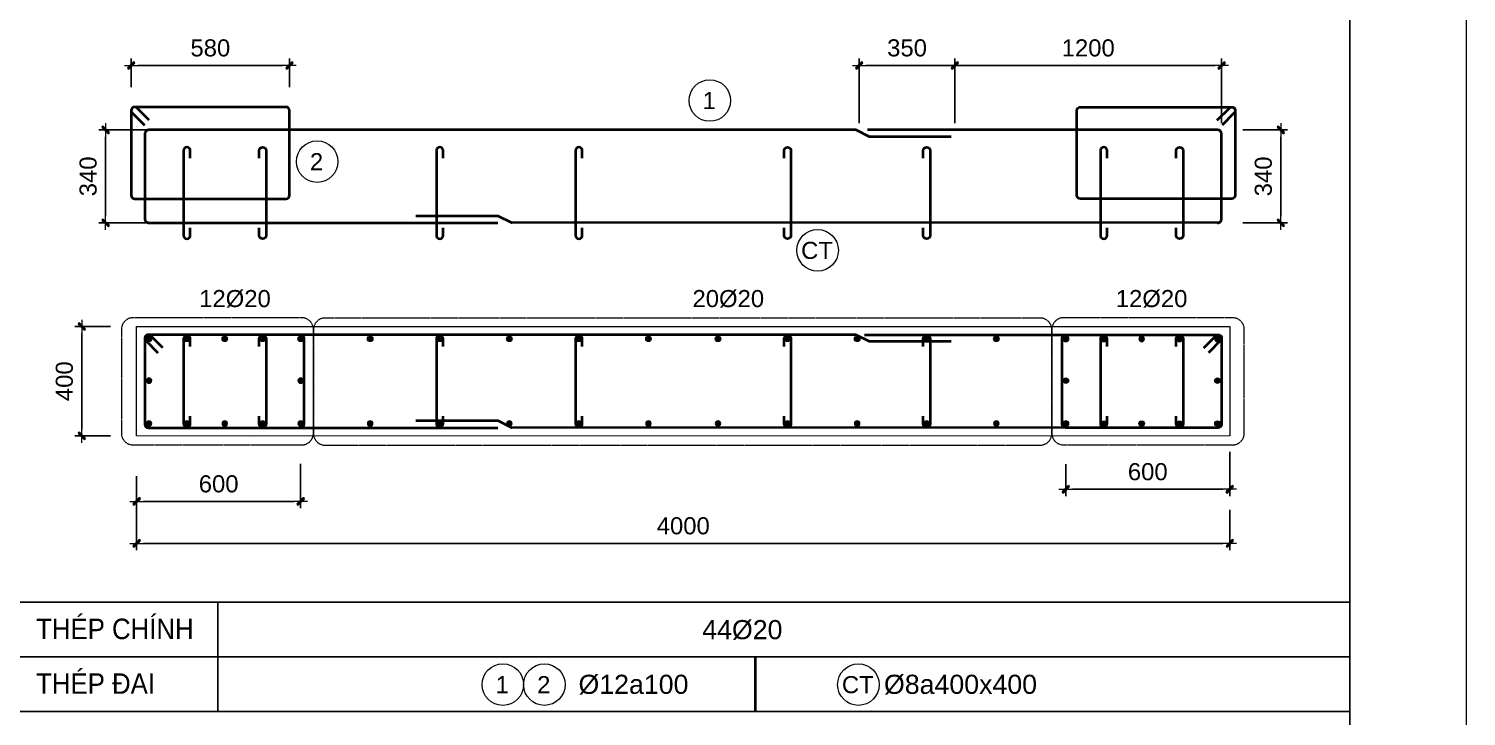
# Model space of a CAD drawing. Header units: millimetres. Extents: x -146909 to 4830753, y -683702 to -336947.
# Drawn here: x 4672874 to 4678134, y -445851 to -443336 of the extents above; entities that cross this region are included whole.
import ezdxf
from ezdxf.enums import TextEntityAlignment as Align

# ---------------------------------------------------------------- set-up
doc = ezdxf.new("R2010")
doc.units = ezdxf.units.MM
doc.header["$MEASUREMENT"] = 0
doc.linetypes.add('HIDDEN', pattern=[0.375, 0.25, -0.125])
doc.layers.get('0').update_dxf_attribs({"lineweight": 9})
doc.layers.get('Defpoints').update_dxf_attribs({"color": 10, "lineweight": 0})
for name, color, linetype, lineweight in [("'S_General_Cont_1 Thin", 1, 'Continuous', 18), ("'S_General_Text_3_Member name", 3, 'Continuous', 35), ('CDAI', 3, 'Continuous', 40), ('chunho.q', 1, 'Continuous', 13), ('CTHEP', 4, 'Continuous', 50), ('DBAO', 2, 'Continuous', 13), ('DMo', 9, 'HIDDEN', 9), ('KTH', 154, 'Continuous', 9), ('STICK', 1, 'Continuous', 9)]:
    doc.layers.add(name, color=color, linetype=linetype, lineweight=lineweight)
for name, color, linetype in [('DM', 1, 'Continuous'), ('TBL', 1, 'Continuous'), ('TX', 214, 'Continuous')]:
    doc.layers.add(name, color=color, linetype=linetype)
doc.styles.add('arial', font='arial.ttf', dxfattribs={"width": 0.85})
doc.styles.add('TTP-HelCon', font='arial.ttf')
doc.dimstyles.new('TTP-25', dxfattribs={"dimscale": 25, "dimtxt": 2.5, "dimasz": 1, "dimexe": 1, "dimexo": 1, "dimgap": 0.09, "dimtad": 0, "dimdec": 4, "dimrnd": 10, "dimzin": 9, "dimdsep": 46, "dimtxsty": 'TTP-HelCon', "dimblk": 'Stick', "dimcen": 0.09, "dimdle": 1.5, "dimclrd": 256, "dimclre": 256, "dimclrt": 1, "dimadec": 0, "dimazin": 0, "dimtfac": 1, "dimtdec": 4, "dimtmove": 0, "dimatfit": 3, "dimldrblk": 'ARCHTICK', "dimfxl": 1, "dimtvp": 1, "dimtolj": 1, "dimtzin": 0, "dimarcsym": 0})

# ---------------------------------------------------------------- blocks, each defined once
blk = doc.blocks.new('sign of slab')
at = {"layer": "'S_General_Cont_1 Thin"}
blk.add_circle((-10, 0), 475, dxfattribs=at)
at = {"layer": "'S_General_Text_3_Member name", "style": 'arial'}
blk.add_attdef('S', text='', height=250, dxfattribs=at).set_placement((-23, -1), align=Align.MIDDLE_CENTER)
blk = doc.blocks.new('Stick')
at = {"layer": 'STICK'}
h = blk.add_hatch(color=256, dxfattribs=at)
edge = h.paths.add_edge_path()
edge.add_line((0.3, 0.5), (-0.5, -0.3))
edge.add_arc((-0.4, -0.4), 0.141, 135, 315)
edge.add_line((-0.3, -0.5), (0.5, 0.3))
edge.add_arc((0.4, 0.4), 0.141, 315, 495)
blk.add_line((1, 0), (-1, 0), dxfattribs=at)
blk.add_lwpolyline([(0.3, 0.5), (-0.5, -0.3, 1), (-0.3, -0.5), (0.5, 0.3, 1), (0.3, 0.5, 1)], format="xyb", dxfattribs=at)
blk = doc.blocks.new('*D1294')
at = {"layer": 'Defpoints', "color": 0, "transparency": 16777216}
for p in [(4677291.4, -443706.1), (4677455.5, -443706.1), (4677291.4, -444046.1)]:
    blk.add_point(p, dxfattribs=at)
at = {"layer": 'KTH', "lineweight": -2, "transparency": 16777216}
for p, q in [((4677316.4, -443706.1), (4677480.5, -443706.1)), ((4677455.5, -444021.1), (4677455.5, -443731.1)), ((4677316.4, -444046.1), (4677480.5, -444046.1))]:
    blk.add_line(p, q, dxfattribs=at)
at = {"layer": 'KTH', "lineweight": -2, "transparency": 16777216, "xscale": 25, "yscale": 25, "zscale": 25}
for p, rotation in [((4677455.5, -443706.1), 90), ((4677455.5, -444046.1), 270)]:
    blk.add_blockref('Stick', p, dxfattribs=dict(at, rotation=rotation))
at = {"layer": 'KTH', "color": 1, "transparency": 16777216, "insert": (4677391.7, -443876.1), "char_height": 62.5, "attachment_point": 5, "rotation": 90, "style": 'TTP-HelCon'}
blk.add_mtext('\\A1;340', dxfattribs=at)
blk = doc.blocks.new('_ArchTick')
at = {"color": 0, "linetype": 'ByBlock', "const_width": 0.15}
blk.add_lwpolyline([(-0.5, -0.5), (0.5, 0.5)], dxfattribs=at)
blk = doc.blocks.new('*D1295')
at = {"layer": 'Defpoints', "color": 0, "transparency": 16777216}
for p in [(4673155.3, -443706.1), (4673338.9, -443706.1), (4673338.9, -444046.1)]:
    blk.add_point(p, dxfattribs=at)
at = {"layer": 'KTH', "lineweight": -2, "transparency": 16777216}
for p, q in [((4673313.9, -443706.1), (4673130.3, -443706.1)), ((4673155.3, -444021.1), (4673155.3, -443731.1)), ((4673313.9, -444046.1), (4673130.3, -444046.1))]:
    blk.add_line(p, q, dxfattribs=at)
at = {"layer": 'KTH', "lineweight": -2, "transparency": 16777216, "xscale": 25, "yscale": 25, "zscale": 25}
for p, rotation in [((4673155.3, -443706.1), 90), ((4673155.3, -444046.1), 270)]:
    blk.add_blockref('Stick', p, dxfattribs=dict(at, rotation=rotation))
at = {"layer": 'KTH', "color": 1, "transparency": 16777216, "insert": (4673091.5, -443876.1), "char_height": 62.5, "attachment_point": 5, "rotation": 90, "style": 'TTP-HelCon'}
blk.add_mtext('\\A1;340', dxfattribs=at)
blk = doc.blocks.new('*D1296')
at = {"layer": 'Defpoints', "color": 0, "transparency": 16777216}
for p in [(4673868.9, -444903.3), (4673268.9, -444948.3), (4673268.9, -445065.2)]:
    blk.add_point(p, dxfattribs=at)
at = {"layer": 'KTH', "lineweight": -2, "transparency": 16777216}
for p, q in [((4673868.9, -444928.3), (4673868.9, -445090.2)), ((4673268.9, -444973.3), (4673268.9, -445090.2)), ((4673843.9, -445065.2), (4673293.9, -445065.2))]:
    blk.add_line(p, q, dxfattribs=at)
at = {"layer": 'KTH', "lineweight": -2, "transparency": 16777216, "xscale": 25, "yscale": 25, "zscale": 25, "rotation": 180}
blk.add_blockref('Stick', (4673268.9, -445065.2), dxfattribs=at)
at = {"layer": 'KTH', "lineweight": -2, "transparency": 16777216, "xscale": 25, "yscale": 25, "zscale": 25}
blk.add_blockref('Stick', (4673868.9, -445065.2), dxfattribs=at)
at = {"layer": 'KTH', "color": 1, "transparency": 16777216, "insert": (4673568.9, -445001.3), "char_height": 62.5, "attachment_point": 5, "style": 'TTP-HelCon'}
blk.add_mtext('\\A1;600', dxfattribs=at)
blk = doc.blocks.new('*D1297')
at = {"layer": 'Defpoints', "color": 0, "transparency": 16777216}
for p in [(4673268.9, -445012.3), (4677268.9, -445070.7), (4677268.9, -445218.6)]:
    blk.add_point(p, dxfattribs=at)
at = {"layer": 'KTH', "lineweight": -2, "transparency": 16777216}
for p, q in [((4673268.9, -445037.3), (4673268.9, -445243.6)), ((4677268.9, -445095.7), (4677268.9, -445243.6)), ((4673293.9, -445218.6), (4677243.9, -445218.6))]:
    blk.add_line(p, q, dxfattribs=at)
at = {"layer": 'KTH', "lineweight": -2, "transparency": 16777216, "xscale": 25, "yscale": 25, "zscale": 25, "rotation": 180}
blk.add_blockref('Stick', (4673268.9, -445218.6), dxfattribs=at)
at = {"layer": 'KTH', "lineweight": -2, "transparency": 16777216, "xscale": 25, "yscale": 25, "zscale": 25}
blk.add_blockref('Stick', (4677268.9, -445218.6), dxfattribs=at)
at = {"layer": 'KTH', "color": 1, "transparency": 16777216, "insert": (4675268.9, -445154.8), "char_height": 62.5, "attachment_point": 5, "style": 'TTP-HelCon'}
blk.add_mtext('\\A1;4000', dxfattribs=at)
blk = doc.blocks.new('*D1298')
at = {"layer": 'Defpoints', "color": 0, "transparency": 16777216}
for p in [(4677268.6, -444858.9), (4676668.6, -444903.9), (4676668.6, -445020.7)]:
    blk.add_point(p, dxfattribs=at)
at = {"layer": 'KTH', "lineweight": -2, "transparency": 16777216}
for p, q in [((4677268.6, -444883.9), (4677268.6, -445045.7)), ((4676668.6, -444928.9), (4676668.6, -445045.7)), ((4677243.6, -445020.7), (4676693.6, -445020.7))]:
    blk.add_line(p, q, dxfattribs=at)
at = {"layer": 'KTH', "lineweight": -2, "transparency": 16777216, "xscale": 25, "yscale": 25, "zscale": 25, "rotation": 180}
blk.add_blockref('Stick', (4676668.6, -445020.7), dxfattribs=at)
at = {"layer": 'KTH', "lineweight": -2, "transparency": 16777216, "xscale": 25, "yscale": 25, "zscale": 25}
blk.add_blockref('Stick', (4677268.6, -445020.7), dxfattribs=at)
at = {"layer": 'KTH', "color": 1, "transparency": 16777216, "insert": (4676968.6, -444956.9), "char_height": 62.5, "attachment_point": 5, "style": 'TTP-HelCon'}
blk.add_mtext('\\A1;600', dxfattribs=at)
blk = doc.blocks.new('*D1299')
at = {"layer": 'Defpoints', "color": 0, "transparency": 16777216}
for p in [(4675912.8, -443470.2), (4675912.8, -443706.1), (4676262.8, -443706.1)]:
    blk.add_point(p, dxfattribs=at)
at = {"layer": 'KTH', "lineweight": -2, "transparency": 16777216}
for p, q in [((4675912.8, -443681.1), (4675912.8, -443445.2)), ((4676262.8, -443681.1), (4676262.8, -443445.2)), ((4676237.8, -443470.2), (4675937.8, -443470.2))]:
    blk.add_line(p, q, dxfattribs=at)
at = {"layer": 'KTH', "lineweight": -2, "transparency": 16777216, "xscale": 25, "yscale": 25, "zscale": 25, "rotation": 180}
blk.add_blockref('Stick', (4675912.8, -443470.2), dxfattribs=at)
at = {"layer": 'KTH', "lineweight": -2, "transparency": 16777216, "xscale": 25, "yscale": 25, "zscale": 25}
blk.add_blockref('Stick', (4676262.8, -443470.2), dxfattribs=at)
at = {"layer": 'KTH', "color": 1, "transparency": 16777216, "insert": (4676087.8, -443406.3), "char_height": 62.5, "attachment_point": 5, "style": 'TTP-HelCon'}
blk.add_mtext('\\A1;350', dxfattribs=at)
blk = doc.blocks.new('*D1300')
at = {"layer": 'Defpoints', "color": 0, "transparency": 16777216}
for p in [(4676262.8, -443470.2), (4676262.8, -443706.1), (4677238.9, -443706.1)]:
    blk.add_point(p, dxfattribs=at)
at = {"layer": 'KTH', "lineweight": -2, "transparency": 16777216}
for p, q in [((4676262.8, -443681.1), (4676262.8, -443445.2)), ((4677238.9, -443681.1), (4677238.9, -443445.2)), ((4677213.9, -443470.2), (4676287.8, -443470.2))]:
    blk.add_line(p, q, dxfattribs=at)
at = {"layer": 'KTH', "lineweight": -2, "transparency": 16777216, "xscale": 25, "yscale": 25, "zscale": 25, "rotation": 180}
blk.add_blockref('Stick', (4676262.8, -443470.2), dxfattribs=at)
at = {"layer": 'KTH', "lineweight": -2, "transparency": 16777216, "xscale": 25, "yscale": 25, "zscale": 25}
blk.add_blockref('Stick', (4677238.9, -443470.2), dxfattribs=at)
at = {"layer": 'KTH', "color": 1, "transparency": 16777216, "insert": (4676750.8, -443406.4), "char_height": 62.5, "attachment_point": 5, "style": 'TTP-HelCon'}
blk.add_mtext('\\A1;1200', dxfattribs=at)
blk = doc.blocks.new('*U1261')
at = {"layer": 'CTHEP', "ltscale": 0.02, "const_width": 10}
blk.add_lwpolyline([(0, 5, -1), (0, -5, -1)], format="xyb", close=True, dxfattribs=at)
at = {"layer": 'Defpoints', "color": 1}
blk.add_circle((0, 0), 10, dxfattribs=at)
blk = doc.blocks.new('*U1262')
at = {"layer": 'CDAI', "color": 0, "linetype": 'ByBlock', "lineweight": -2, "transparency": 16777216}
for p in [(0, 0), (138.75, 0), (277.5, 0), (416.25, 0), (555, 0)]:
    blk.add_blockref('*U1261', p, dxfattribs=at)
blk = doc.blocks.new('*D1301')
at = {"layer": 'Defpoints', "color": 0, "transparency": 16777216}
for p in [(4673198.7, -444425.5), (4673068.2, -444825.5), (4673198.7, -444825.5)]:
    blk.add_point(p, dxfattribs=at)
at = {"layer": 'KTH', "lineweight": -2, "transparency": 16777216}
for p, q in [((4673173.7, -444425.5), (4673043.2, -444425.5)), ((4673068.2, -444450.5), (4673068.2, -444800.5)), ((4673173.7, -444825.5), (4673043.2, -444825.5))]:
    blk.add_line(p, q, dxfattribs=at)
at = {"layer": 'KTH', "lineweight": -2, "transparency": 16777216, "xscale": 25, "yscale": 25, "zscale": 25}
for p, rotation in [((4673068.2, -444425.5), 90), ((4673068.2, -444825.5), 270)]:
    blk.add_blockref('Stick', p, dxfattribs=dict(at, rotation=rotation))
at = {"layer": 'KTH', "color": 1, "transparency": 16777216, "insert": (4673004.4, -444625.5), "char_height": 62.5, "attachment_point": 5, "rotation": 90, "style": 'TTP-HelCon'}
blk.add_mtext('\\A1;400', dxfattribs=at)
blk = doc.blocks.new('*U1263')
at = {"layer": 'CTHEP', "ltscale": 0.02, "const_width": 10}
blk.add_lwpolyline([(0, 5, -1), (0, -5, -1)], format="xyb", close=True, dxfattribs=at)
at = {"layer": 'Defpoints', "color": 1}
blk.add_circle((0, 0), 10, dxfattribs=at)
blk = doc.blocks.new('*U1264')
at = {"layer": 'CDAI', "color": 0, "linetype": 'ByBlock', "lineweight": -2, "transparency": 16777216}
blk.add_blockref('*U1263', (0, 0), dxfattribs=at)
blk = doc.blocks.new('*U1257')
at = {"layer": 'CTHEP', "ltscale": 0.02, "const_width": 10}
blk.add_lwpolyline([(0, 5, -1), (0, -5, -1)], format="xyb", close=True, dxfattribs=at)
at = {"layer": 'Defpoints', "color": 1}
blk.add_circle((0, 0), 10, dxfattribs=at)
blk = doc.blocks.new('*U1260')
at = {"layer": 'CDAI', "color": 0, "linetype": 'ByBlock', "lineweight": -2, "transparency": 16777216}
blk.add_blockref('*U1257', (0, 0), dxfattribs=at)
blk = doc.blocks.new('*U1265')
at = {"layer": 'CTHEP', "ltscale": 0.02, "const_width": 10}
blk.add_lwpolyline([(0, 5, -1), (0, -5, -1)], format="xyb", close=True, dxfattribs=at)
at = {"layer": 'Defpoints', "color": 1}
blk.add_circle((0, 0), 10, dxfattribs=at)
blk = doc.blocks.new('*U1266')
at = {"layer": 'CDAI', "color": 0, "linetype": 'ByBlock', "lineweight": -2, "transparency": 16777216}
blk.add_blockref('*U1265', (0, 0), dxfattribs=at)
blk = doc.blocks.new('*U1204')
at = {"layer": 'CTHEP', "ltscale": 0.02, "const_width": 10}
blk.add_lwpolyline([(0, 5, -1), (0, -5, -1)], format="xyb", close=True, dxfattribs=at)
at = {"layer": 'Defpoints', "color": 1}
blk.add_circle((0, 0), 10, dxfattribs=at)
blk = doc.blocks.new('*U1205')
at = {"layer": 'CDAI', "color": 0, "linetype": 'ByBlock', "lineweight": -2, "transparency": 16777216}
for p in [(0, 0), (254.5, 0), (509.1, 0), (763.6, 0), (1018.2, 0), (1272.7, 0), (1527.3, 0), (1781.8, 0), (2036.4, 0), (2290.9, 0), (2545.5, 0), (2800, 0)]:
    blk.add_blockref('*U1204', p, dxfattribs=at)
blk = doc.blocks.new('*D1302')
at = {"layer": 'Defpoints', "color": 0, "transparency": 16777216}
for p in [(4673828, -443470.2), (4673249, -443574.4), (4673828, -443574.4)]:
    blk.add_point(p, dxfattribs=at)
at = {"layer": 'KTH', "lineweight": -2, "transparency": 16777216}
for p, q in [((4673249, -443549.4), (4673249, -443445.2)), ((4673828, -443549.4), (4673828, -443445.2)), ((4673274, -443470.2), (4673803, -443470.2))]:
    blk.add_line(p, q, dxfattribs=at)
at = {"layer": 'KTH', "lineweight": -2, "transparency": 16777216, "xscale": 25, "yscale": 25, "zscale": 25, "rotation": 180}
blk.add_blockref('Stick', (4673249, -443470.2), dxfattribs=at)
at = {"layer": 'KTH', "lineweight": -2, "transparency": 16777216, "xscale": 25, "yscale": 25, "zscale": 25}
blk.add_blockref('Stick', (4673828, -443470.2), dxfattribs=at)
at = {"layer": 'KTH', "color": 1, "transparency": 16777216, "insert": (4673538.5, -443406.4), "char_height": 62.5, "attachment_point": 5, "style": 'TTP-HelCon'}
blk.add_mtext('\\A1;580', dxfattribs=at)
blk = doc.blocks.new('*U1258')
at = {"layer": 'CTHEP', "ltscale": 0.02, "const_width": 10}
blk.add_lwpolyline([(0, 5, -1), (0, -5, -1)], format="xyb", close=True, dxfattribs=at)
at = {"layer": 'Defpoints', "color": 1}
blk.add_circle((0, 0), 10, dxfattribs=at)
blk = doc.blocks.new('*U1259')
at = {"layer": 'CDAI', "color": 0, "linetype": 'ByBlock', "lineweight": -2, "transparency": 16777216}
blk.add_blockref('*U1258', (0, 0), dxfattribs=at)
blk = doc.blocks.new('*U1215')
at = {"layer": 'CTHEP', "ltscale": 0.02, "const_width": 10}
blk.add_lwpolyline([(0, 5, -1), (0, -5, -1)], format="xyb", close=True, dxfattribs=at)
at = {"layer": 'Defpoints', "color": 1}
blk.add_circle((0, 0), 10, dxfattribs=at)
blk = doc.blocks.new('*U1216')
at = {"layer": 'CDAI', "color": 0, "linetype": 'ByBlock', "lineweight": -2, "transparency": 16777216}
for p in [(0, 0), (138.75, 0), (277.5, 0), (416.25, 0), (555, 0)]:
    blk.add_blockref('*U1215', p, dxfattribs=at)
blk = doc.blocks.new('*U1219')
at = {"layer": 'CTHEP', "ltscale": 0.02, "const_width": 10}
blk.add_lwpolyline([(0, 5, -1), (0, -5, -1)], format="xyb", close=True, dxfattribs=at)
at = {"layer": 'Defpoints', "color": 1}
blk.add_circle((0, 0), 10, dxfattribs=at)
blk = doc.blocks.new('*U1220')
at = {"layer": 'CDAI', "color": 0, "linetype": 'ByBlock', "lineweight": -2, "transparency": 16777216}
for p in [(0, 0), (138.75, 0), (277.5, 0), (416.25, 0), (555, 0)]:
    blk.add_blockref('*U1219', p, dxfattribs=at)
blk = doc.blocks.new('*U1217')
at = {"layer": 'CTHEP', "ltscale": 0.02, "const_width": 10}
blk.add_lwpolyline([(0, 5, -1), (0, -5, -1)], format="xyb", close=True, dxfattribs=at)
at = {"layer": 'Defpoints', "color": 1}
blk.add_circle((0, 0), 10, dxfattribs=at)
blk = doc.blocks.new('*U1218')
at = {"layer": 'CDAI', "color": 0, "linetype": 'ByBlock', "lineweight": -2, "transparency": 16777216}
for p in [(0, 0), (138.75, 0), (277.5, 0), (416.25, 0), (555, 0)]:
    blk.add_blockref('*U1217', p, dxfattribs=at)
blk = doc.blocks.new('*U1221')
at = {"layer": 'CTHEP', "ltscale": 0.02, "const_width": 10}
blk.add_lwpolyline([(0, 5, -1), (0, -5, -1)], format="xyb", close=True, dxfattribs=at)
at = {"layer": 'Defpoints', "color": 1}
blk.add_circle((0, 0), 10, dxfattribs=at)
blk = doc.blocks.new('*U1222')
at = {"layer": 'CDAI', "color": 0, "linetype": 'ByBlock', "lineweight": -2, "transparency": 16777216}
for p in [(0, 0), (254.5, 0), (509.1, 0), (763.6, 0), (1018.2, 0), (1272.7, 0), (1527.3, 0), (1781.8, 0), (2036.4, 0), (2290.9, 0), (2545.5, 0), (2800, 0)]:
    blk.add_blockref('*U1221', p, dxfattribs=at)

msp = doc.modelspace()

# ---------------------------------------------------------------- linework, layer by layer
at = {"layer": 'CDAI', "color": 214}
msp.add_line((4675531.61733, -445634.30619), (4675531.61733, -445834.30619), dxfattribs=at)
at = {"layer": 'CDAI'}
for points in [[(4673314.70448, -443670.42467), (4673270.38428, -443626.10447, 0.6681786379), (4673249.04544, -443634.94331), (4673249.04544, -443945.44331, 0.4142135624), (4673261.54544, -443957.94331), (4673815.54544, -443957.94331, 0.4142135624), (4673828.04544, -443945.44331), (4673828.04544, -443634.94331, 0.4142135624), (4673815.54544, -443622.44331), (4673261.54544, -443622.44331, 0.6681786379), (4673252.70661, -443643.78214), (4673297.02681, -443688.10234)], [(4677223.03312, -443670.42467), (4677267.35332, -443626.10447, -0.6681786379), (4677288.69215, -443634.94331), (4677288.69215, -443945.44331, -0.4142135624), (4677276.19215, -443957.94331), (4676722.19215, -443957.94331, -0.4142135624), (4676709.69215, -443945.44331), (4676709.69215, -443634.94331, -0.4142135624), (4676722.19215, -443622.44331), (4677276.19215, -443622.44331, -0.6681786379), (4677285.03099, -443643.78214), (4677240.71079, -443688.10234)], [(4673465.1188, -443808.87595), (4673465.1188, -443781.37595, 1), (4673440.1188, -443781.37595), (4673440.1188, -444091.87595, 1), (4673465.1188, -444091.87595), (4673465.1188, -444064.37595)], [(4673717.6188, -443808.87595), (4673717.6188, -443781.37595, -1), (4673742.6188, -443781.37595), (4673742.6188, -444091.87595, -1), (4673717.6188, -444091.87595), (4673717.6188, -444064.37595)], [(4674390.45971, -443808.87595), (4674390.45971, -443781.37595, 1), (4674365.45971, -443781.37595), (4674365.45971, -444091.87595, 1), (4674390.45971, -444091.87595), (4674390.45971, -444064.37595)], [(4674899.55062, -443808.87595), (4674899.55062, -443781.37595, 1), (4674874.55062, -443781.37595), (4674874.55062, -444091.87595, 1), (4674899.55062, -444091.87595), (4674899.55062, -444064.37595)], [(4675638.18698, -443808.87595), (4675638.18698, -443781.37595, -1), (4675663.18698, -443781.37595), (4675663.18698, -444091.87595, -1), (4675638.18698, -444091.87595), (4675638.18698, -444064.37595)], [(4676147.27789, -443808.87595), (4676147.27789, -443781.37595, -1), (4676172.27789, -443781.37595), (4676172.27789, -444091.87595, -1), (4676147.27789, -444091.87595), (4676147.27789, -444064.37595)], [(4676820.1188, -443808.87595), (4676820.1188, -443781.37595, 1), (4676795.1188, -443781.37595), (4676795.1188, -444091.87595, 1), (4676820.1188, -444091.87595), (4676820.1188, -444064.37595)], [(4677072.6188, -443808.87595), (4677072.6188, -443781.37595, -1), (4677097.6188, -443781.37595), (4677097.6188, -444091.87595, -1), (4677072.6188, -444091.87595), (4677072.6188, -444064.37595)], [(4673364.52783, -444503.46981), (4673320.20763, -444459.14961, 0.6681786379), (4673298.8688, -444467.98845), (4673298.8688, -444782.98845, 0.4142135624), (4673311.3688, -444795.48845), (4673869.24271, -444795.48845, 0.4142135624), (4673881.74271, -444782.98845), (4673881.74271, -444467.98845, 0.4142135624), (4673869.24271, -444455.48845), (4673311.3688, -444455.48845, 0.6681786379), (4673302.52996, -444476.82728), (4673346.85016, -444521.14748)], [(4673465.1188, -444497.98845), (4673465.1188, -444470.48845, 1), (4673440.1188, -444470.48845), (4673440.1188, -444780.98845, 1), (4673465.1188, -444780.98845), (4673465.1188, -444753.48845)], [(4673717.6188, -444497.98845), (4673717.6188, -444470.48845, -1), (4673742.6188, -444470.48845), (4673742.6188, -444780.98845, -1), (4673717.6188, -444780.98845), (4673717.6188, -444753.48845)], [(4674390.45971, -444497.98845), (4674390.45971, -444470.48845, 1), (4674365.45971, -444470.48845), (4674365.45971, -444780.98845, 1), (4674390.45971, -444780.98845), (4674390.45971, -444753.48845)], [(4674899.55062, -444497.98845), (4674899.55062, -444470.48845, 1), (4674874.55062, -444470.48845), (4674874.55062, -444780.98845, 1), (4674899.55062, -444780.98845), (4674899.55062, -444753.48845)], [(4675638.18698, -444497.98845), (4675638.18698, -444470.48845, -1), (4675663.18698, -444470.48845), (4675663.18698, -444780.98845, -1), (4675638.18698, -444780.98845), (4675638.18698, -444753.48845)], [(4676147.27789, -444497.98845), (4676147.27789, -444470.48845, -1), (4676172.27789, -444470.48845), (4676172.27789, -444780.98845, -1), (4676147.27789, -444780.98845), (4676147.27789, -444753.48845)], [(4677173.20976, -444503.46981), (4677217.52996, -444459.14961, -0.6681786379), (4677238.8688, -444467.98845), (4677238.8688, -444782.98845, -0.4142135624), (4677226.3688, -444795.48845), (4676668.49488, -444795.48845, -0.4142135624), (4676655.99488, -444782.98845), (4676655.99488, -444467.98845, -0.4142135624), (4676668.49488, -444455.48845), (4677226.3688, -444455.48845, -0.6681786379), (4677235.20763, -444476.82728), (4677190.88743, -444521.14748)], [(4676820.1188, -444497.98845), (4676820.1188, -444470.48845, 1), (4676795.1188, -444470.48845), (4676795.1188, -444780.98845, 1), (4676820.1188, -444780.98845), (4676820.1188, -444753.48845)], [(4677072.6188, -444497.98845), (4677072.6188, -444470.48845, -1), (4677097.6188, -444470.48845), (4677097.6188, -444780.98845, -1), (4677072.6188, -444780.98845), (4677072.6188, -444753.48845)]]:
    msp.add_lwpolyline(points, format="xyb", dxfattribs=at)
at = {"layer": 'CDAI', "ltscale": 0.02}
for points in [[(4676249.56789, -443731.13933), (4675949.83204, -443731.13933), (4675899.83204, -443706.13933), (4673313.8688, -443706.13933, 0.4142135624), (4673298.8688, -443721.13933), (4673298.8688, -444031.13933, 0.4142135624), (4673313.8688, -444046.13933), (4674590.41764, -444046.13933)], [(4677223.8688, -444046.13933, 0.4142135624), (4677238.8688, -444031.13933), (4677238.8688, -443721.13933, 0.4142135624), (4677223.8688, -443706.13933), (4675942.94809, -443706.13933)], [(4676249.56789, -444480.48845), (4675949.83204, -444480.48845), (4675899.83204, -444455.48845), (4673313.8688, -444455.48845, 0.4142135624), (4673298.8688, -444470.48845), (4673298.8688, -444780.48845, 0.4142135624), (4673313.8688, -444795.48845), (4674590.49889, -444795.48845)]]:
    msp.add_lwpolyline(points, format="xyb", dxfattribs=at)
for points in [[(4677228.59726, -444045.37456), (4674641.53384, -444046.40792), (4674591.53384, -444021.40792), (4674290.75662, -444021.40792)], [(4675932.63374, -444455.48845), (4677223.8688, -444455.48845)], [(4677228.59726, -444794.72367), (4674641.53384, -444795.75704), (4674591.53384, -444770.75704), (4674290.75662, -444770.75704)]]:
    msp.add_lwpolyline(points, dxfattribs=at)
at = {"layer": 'DBAO', "color": 1}
msp.add_lwpolyline([(4678134.0124, -448761.98892), (4661384.0124, -448761.98892), (4661384.0124, -434761.98892), (4678134.0124, -434761.98892)], close=True, dxfattribs=at)
at = {"layer": 'DBAO'}
msp.add_lwpolyline([(4673698.8688, -444826.0286), (4673268.8688, -444825.48845), (4673268.8688, -444425.48845), (4677268.8688, -444425.48845), (4677268.8688, -444825.47549), (4673698.87744, -444826.0286)], dxfattribs=at)
at = {"layer": 'DMo', "color": 6, "ltscale": 10}
msp.add_lwpolyline([(4673872.82252, -444393.20732), (4673256.02851, -444393.20732, 0.4142135624), (4673213.08884, -444436.14699), (4673213.08884, -444815.54362, 0.4142135624), (4673256.02851, -444858.48328), (4673872.82252, -444858.48328, 0.4142135624), (4673915.76219, -444815.54362), (4673915.76219, -444436.14699, 0.4142135624)], format="xyb", close=True, dxfattribs=at)
for points in [[(4676617.63644, -444437.19219, 0.4142135624), (4676574.69678, -444394.25252), (4673958.70185, -444394.25252, 0.4142135624), (4673915.76219, -444437.19219)], [(4677278.80192, -444393.20732), (4676660.57611, -444393.20732, 0.4142135624), (4676617.63644, -444436.14699), (4676617.63644, -444815.54362, 0.4142135624), (4676660.57611, -444858.48328), (4677278.80192, -444858.48328, 0.4142135624), (4677321.74159, -444815.54362), (4677321.74159, -444436.14699, 0.4142135624), (4677278.80192, -444393.20732)], [(4673915.76219, -444436.14699), (4673915.76219, -444816.58882, 0.4142135624), (4673958.70185, -444859.52848), (4676574.69678, -444859.52848, 0.4142135624), (4676617.63644, -444816.58882), (4676617.63644, -444436.14699)]]:
    msp.add_lwpolyline(points, format="xyb", dxfattribs=at)
at = {"layer": 'TBL'}
for p, q in [((4677708.16403, -438251.25797), (4677708.16403, -448751.98892)), ((4667981.50187, -445434.30619), (4677708.16403, -445434.30619)), ((4673566.42708, -445434.30619), (4673566.42708, -445834.30619)), ((4666981.50187, -445834.30619), (4677708.16403, -445834.30619))]:
    msp.add_line(p, q, dxfattribs=at)
at = {"layer": 'TBL', "color": 8}
msp.add_line((4667981.50187, -445634.30619), (4677708.16403, -445634.30619), dxfattribs=at)

# ---------------------------------------------------------------- block references
ref = msp.add_blockref('sign of slab', (4675367.71699, -443598.60671), dxfattribs=dict(xscale=0.16, yscale=0.16, zscale=0.16))
ref.add_attrib('S', '1', dxfattribs={"layer": 'DM', "height": 62.5, "style": 'arial'}).set_placement((4675363.96297, -443598.7636), align=Align.MIDDLE_CENTER)
ref = msp.add_blockref('sign of slab', (4673930.93514, -443822.09536), dxfattribs=dict(xscale=0.16, yscale=0.16, zscale=0.16))
ref.add_attrib('S', '2', dxfattribs={"layer": 'DM', "height": 62.5, "style": 'arial'}).set_placement((4673927.18112, -443822.25225), align=Align.MIDDLE_CENTER)
ref = msp.add_blockref('sign of slab', (4675762.07441, -444146.66119), dxfattribs=dict(xscale=0.16, yscale=0.16, zscale=0.16))
ref.add_attrib('S', 'CT', dxfattribs={"layer": 'DM', "height": 62.5, "style": 'arial'}).set_placement((4675758.32039, -444146.81808), align=Align.MIDDLE_CENTER)
ref = msp.add_blockref('sign of slab', (4674610.3185, -445735.40229), dxfattribs=dict(xscale=0.16, yscale=0.16, zscale=0.16))
ref.add_attrib('S', '1', dxfattribs={"layer": 'DM', "height": 62.5, "style": 'arial'}).set_placement((4674606.56448, -445735.55918), align=Align.MIDDLE_CENTER)
ref = msp.add_blockref('sign of slab', (4674762.28408, -445735.40229), dxfattribs=dict(xscale=0.16, yscale=0.16, zscale=0.16))
ref.add_attrib('S', '2', dxfattribs={"layer": 'DM', "height": 62.5, "style": 'arial'}).set_placement((4674758.53007, -445735.55918), align=Align.MIDDLE_CENTER)
ref = msp.add_blockref('sign of slab', (4675911.37944, -445735.40229), dxfattribs=dict(xscale=0.16, yscale=0.16, zscale=0.16))
ref.add_attrib('S', 'CT', dxfattribs={"layer": 'DM', "height": 62.5, "style": 'arial'}).set_placement((4675907.62543, -445735.55918), align=Align.MIDDLE_CENTER)
at = {"layer": 'CDAI', "color": 214}
for name, p in [('*U1262', (4673313.8688, -444470.48845)), ('*U1205', (4673868.8688, -444470.48845))]:
    msp.add_blockref(name, p, dxfattribs=at)
at = {"layer": 'CDAI', "color": 214, "xscale": -1}
msp.add_blockref('*U1220', (4677223.8688, -444470.48845), dxfattribs=at)
at = {"layer": 'CDAI', "color": 214, "xscale": -1, "rotation": 180}
for name, p in [('*U1264', (4673313.8688, -444623.23845)), ('*U1260', (4673868.8688, -444623.23845)), ('*U1216', (4673313.8688, -444780.48845)), ('*U1222', (4673868.8688, -444780.48845))]:
    msp.add_blockref(name, p, dxfattribs=at)
at = {"layer": 'CDAI', "color": 214, "rotation": 180}
for name, p in [('*U1259', (4676668.8688, -444623.23845)), ('*U1266', (4677223.8688, -444623.23845)), ('*U1218', (4677223.8688, -444780.48845))]:
    msp.add_blockref(name, p, dxfattribs=at)

# ---------------------------------------------------------------- texts
at = {"layer": 'chunho.q', "color": 1, "style": 'arial'}
for s, p in [('12%%C20', (4673497.61276, -444354.32293)), ('20%%C20', (4675302.73476, -444354.32293)), ('12%%C20', (4676851.65026, -444354.32293))]:
    msp.add_text(s, height=62.5, dxfattribs=at).set_placement(p)
at = {"layer": 'TX', "color": 2, "style": 'arial', "width": 0.9}
for s, p in [('THÉP CHÍNH', (4672901.09173, -445531.6218)), ('THÉP ĐAI', (4672901.09173, -445731.6218))]:
    msp.add_text(s, height=75, dxfattribs=at).set_placement(p, align=Align.MIDDLE_LEFT)
at = {"layer": 'TX', "color": 2, "style": 'arial'}
for s, p in [('44%%C20', (4675485.21635, -445534.30619)), ('%%C12a100', (4675086.79531, -445734.30619)), ('%%C8a400x400', (4676283.50432, -445734.30619))]:
    msp.add_text(s, height=70, dxfattribs=at).set_placement(p, align=Align.MIDDLE_CENTER)

# ---------------------------------------------------------------- dimensions: what is measured, and where the dimension line sits
at = {"layer": 'KTH'}
dim = msp.add_linear_dim(base=(4673828.04544, -443470.19401), p1=(4673249.04544, -443574.37195), p2=(4673828.04544, -443574.37195), dimstyle='TTP-25', dxfattribs=at)
dim.commit()
dim.dimension.update_dxf_attribs({"geometry": '*D1302', "text_midpoint": (4673538.54544, -443406.37239)})
for base, p1, p2, angle, picture, middle in [((4675912.76159, -443470.19401), (4676262.76159, -443706.13933), (4675912.76159, -443706.13933), 180, '*D1299', (4676087.76159, -443406.32975)), ((4673155.34524, -443706.13933), (4673338.8688, -444046.13933), (4673338.8688, -443706.13933), 90, '*D1295', (4673091.48098, -443876.13933)), ((4677455.53336, -443706.13933), (4677291.40855, -444046.13933), (4677291.40855, -443706.13933), 90, '*D1294', (4677391.6691, -443876.13933)), ((4673068.21405, -444825.48845), (4673198.66755, -444425.48845), (4673198.66755, -444825.48845), 90, '*D1301', (4673004.39243, -444625.48845)), ((4676668.56907, -445020.6909), (4677268.56907, -444858.88065), (4676668.56907, -444903.88065), 180, '*D1298', (4676968.56907, -444956.86927)), ((4673268.8688, -445065.15135), (4673868.8688, -444903.3411), (4673268.8688, -444948.3411), 180, '*D1296', (4673568.8688, -445001.32973))]:
    dim = msp.add_linear_dim(base=base, p1=p1, p2=p2, angle=angle, dimstyle='TTP-25', dxfattribs=at)
    dim.commit()
    dim.dimension.update_dxf_attribs({"geometry": picture, "text_midpoint": middle})
dim = msp.add_linear_dim(base=(4676262.76159, -443470.19401), p1=(4677238.8688, -443706.13933), p2=(4676262.76159, -443706.13933), angle=180, text='1200', dimstyle='TTP-25', dxfattribs=at)
dim.commit()
dim.dimension.update_dxf_attribs({"geometry": '*D1300', "text_midpoint": (4676750.8152, -443406.37239)})
dim = msp.add_linear_dim(base=(4677268.8688, -445218.63458), p1=(4673268.8688, -445012.28574), p2=(4677268.8688, -445070.69086), dimstyle='TTP-25', override={"dimrnd": 0}, dxfattribs=at)
dim.commit()
dim.dimension.update_dxf_attribs({"geometry": '*D1297', "text_midpoint": (4675268.8688, -445154.81296)})

doc.saveas('drawing.dxf')
